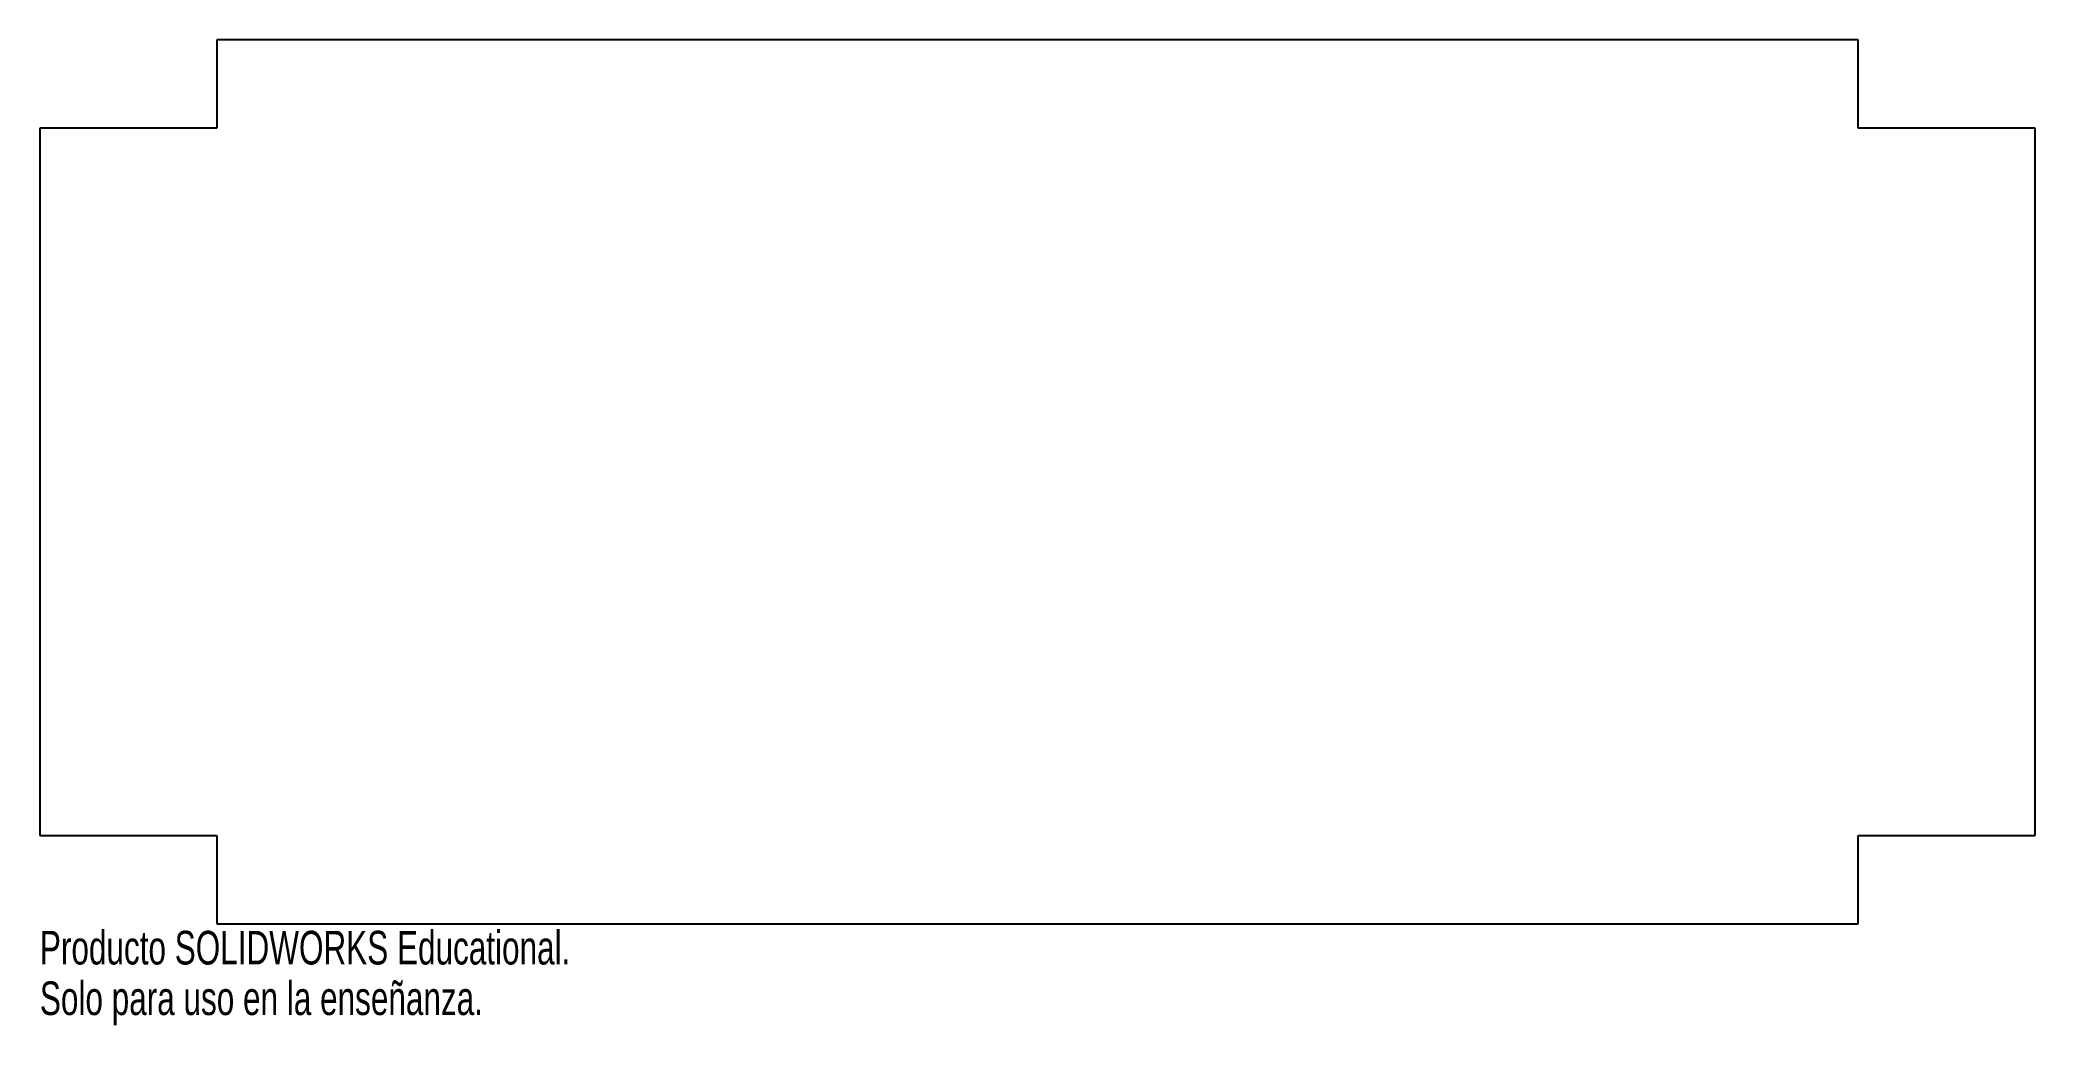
# Model space of a CAD drawing. Header units: inches. Extents: x -1 to 10.3, y 4.4 to 10.
import ezdxf

# ---------------------------------------------------------------- set-up
doc = ezdxf.new("R2010")
doc.units = ezdxf.units.IN
doc.header["$MEASUREMENT"] = 0
doc.styles.add('SLDTEXTSTYLE0', font='TXT', dxfattribs={"width": 0.7})

msp = doc.modelspace()

# ---------------------------------------------------------------- linework, layer by layer
at = {"color": 7, "linetype": 'Continuous', "lineweight": 25}
for p, q in [((9.283, 10), (0, 10)), ((0, 10), (0, 9.5)), ((9.283, 9.5), (9.283, 10)), ((0, 9.5), (-1, 9.5)), ((-1, 9.5), (-1, 5.5)), ((10.283, 9.5), (9.283, 9.5)), ((10.283, 5.5), (10.283, 9.5)), ((-1, 5.5), (0, 5.5)), ((0, 5.5), (0, 5)), ((9.283, 5), (9.283, 5.5)), ((9.283, 5.5), (10.283, 5.5)), ((0, 5), (9.283, 5))]:
    msp.add_line(p, q, dxfattribs=at)

# ---------------------------------------------------------------- texts
at = {"color": 7, "linetype": 'Continuous', "char_height": 0.1903, "attachment_point": 1, "style": 'SLDTEXTSTYLE0'}
for s, insert in [('Producto SOLIDWORKS Educational.', (-1, 4.96)), ('Solo para uso en la enseñanza.', (-1, 4.674))]:
    msp.add_mtext(s, dxfattribs=dict(at, insert=insert))

doc.saveas('drawing.dxf')
